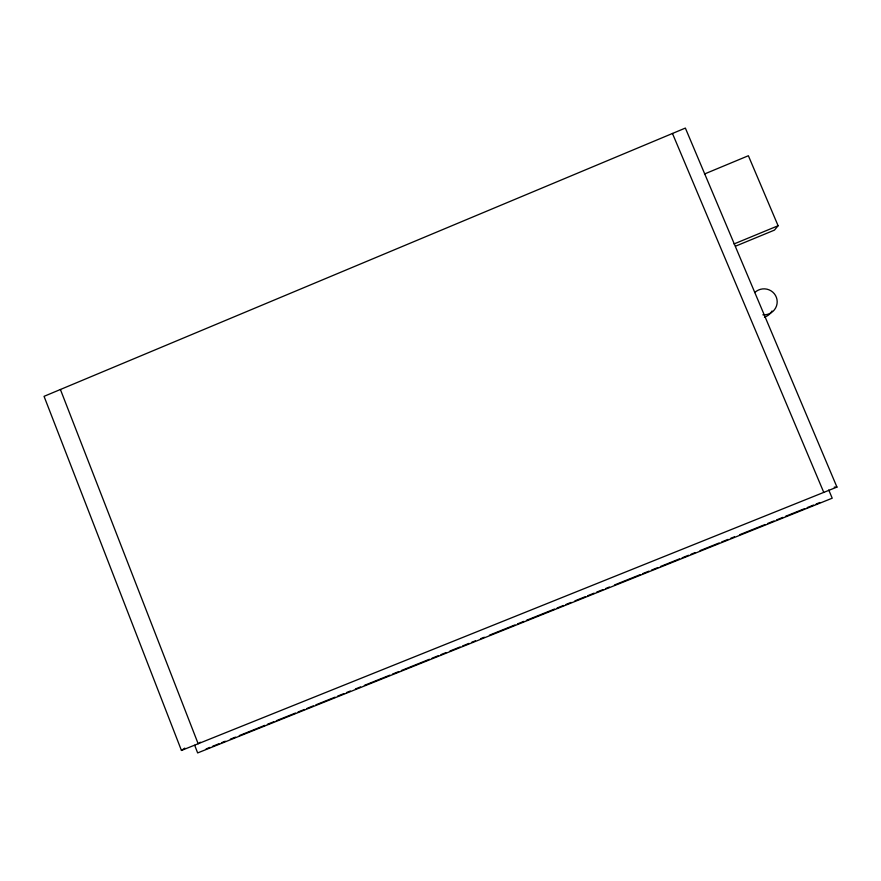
<?xml version="1.0" encoding="UTF-8"?>
<svg xmlns="http://www.w3.org/2000/svg" width="881" height="881" viewBox="0 0 881 881"><rect width="100%" height="100%" fill="white"/><g stroke="black" fill="none" stroke-linecap="round" stroke-linejoin="round"><path stroke-width="1.32" d="M704.503 173.998L748.376 155.739L778.099 225.745L774.465 230.106L735.525 246.184M200.361 742.198L198.159 743.74L60.404 389.501M181.442 750.458L836.95 487.094L685.363 128.075L44.05 396.34L181.442 750.458L184.823 748.123M734.027 243.949L778.099 225.745M206.132 748.905L209.964 747.374M212.508 746.35L218.895 743.784M221.45 742.76L225.272 741.218M230.381 739.17L235.48 737.122M239.313 735.591L264.84 725.338M267.384 724.314L273.771 721.759M276.315 720.735L295.465 713.048M298.02 712.024L304.397 709.458M306.951 708.434L313.328 705.868M315.883 704.844L335.022 697.168M337.577 696.144L343.953 693.578M346.508 692.554L350.341 691.012M355.439 688.964L360.549 686.916M364.371 685.385L389.898 675.132M392.452 674.108L398.829 671.553M401.384 670.529L429.454 659.252M432.009 658.228L438.397 655.673M440.94 654.649L446.05 652.59M449.883 651.059L460.091 646.962M462.635 645.938L469.022 643.372M471.577 642.348L475.399 640.817M480.508 638.758L484.33 637.227M489.44 635.179L514.967 624.926M517.51 623.902L523.898 621.347M526.453 620.323L554.523 609.046M557.078 608.022L563.455 605.467M566.009 604.443L571.108 602.395M574.941 600.853L585.149 596.756M587.704 595.732L594.08 593.166M596.635 592.142L603.022 589.587M605.566 588.563L609.399 587.021M614.498 584.973L640.024 574.731M642.579 573.696L648.956 571.141M651.511 570.117L657.887 567.551M660.442 566.527L679.581 558.84M682.136 557.816L688.524 555.261M691.067 554.237L694.9 552.695M700.01 550.647L719.149 542.96M721.704 541.936L728.08 539.381M730.635 538.357L734.457 536.815M739.566 534.767L765.093 524.525M767.637 523.501L774.025 520.935M776.579 519.911L782.956 517.345M785.511 516.321L804.65 508.645M807.205 507.61L813.581 505.055M816.136 504.031L819.969 502.489M834.241 487.138L836.95 487.094M828.746 489.979L832.215 498.206L197.652 752.925L194.679 745.271M672.467 133.472L823.768 492.391M771.998 311.015A12.995 12.786 -3.4 0 1 764.433 317.16M754.764 292.536A13.215 12.995 -3.5 0 1 776.414 297.448A13.215 12.995 -3.5 0 1 762.858 314.803"/></g></svg>
